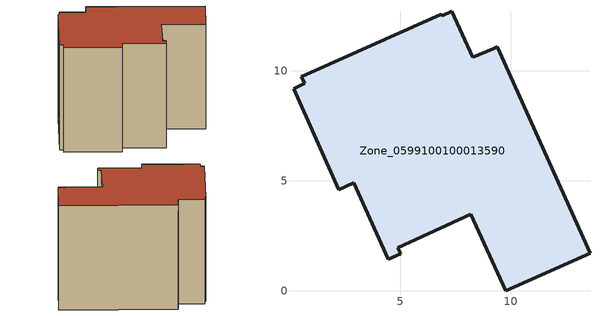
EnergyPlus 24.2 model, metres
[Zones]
Zone_0599100100013590
 floor ground (C_G): 0.5,9.72 6.84,12.56 6.89,12.48 7.33,12.7 8.28,10.6 9.22,11 9.39,11.09 13.61,1.7 9.77,0 8.18,3.47 4.88,1.96 5.01,1.69 4.44,1.43 2.88,4.9 2.2,4.59 0.14,9.18 0.64,9.42 z0
 wall outside (C_F): 9.77,0 13.61,1.7 9.39,11.09 9.22,11 8.28,10.6 7.33,12.7 6.89,12.48 6.84,12.56 0.5,9.72 0.64,9.42 0.14,9.18 2.2,4.59 2.88,4.9 4.44,1.43 5.01,1.69 4.88,1.96 8.18,3.47 9.77,0 z0:9.71
 roof outside (C_R): 2.88,4.9 4.44,1.43 5.01,1.69 4.88,1.96 8.18,3.47 9.77,0 13.61,1.7 9.39,11.09 9.22,11 8.28,10.6 7.33,12.7 6.89,12.48 6.84,12.56 0.5,9.72 0.64,9.42 0.14,9.18 2.2,4.59 z9.71
[BUILDING]
Pand.0599100100013590: North Axis=0; Terrain=City; Loads Convergence Tolerance Value=0.04; Temperature Convergence Tolerance Value=0.4; Solar Distribution=FullExterior; Maximum Number of Warmup Days=25; Minimum Number of Warmup Days=1
[Site:Location]
Rotterdam.The.Hague.AP_ZH_NLD Design_Conditions: Latitude=51.96; Longitude=4.45; Time Zone=1; Elevation=-4.5
[SITE:GROUNDTEMPERATURE:BUILDINGSURFACE]
18, 18, 18, 18, 18, 18, 18, 18, 18, 18, 18, 18
[MATERIAL] Thermal Absorptance=0.9; Solar Absorptance=0.7; Visible Absorptance=0.7
Name | Roughness | Thickness | Conductivity | Density | Specific Heat
G.TC.2015-2018 | MediumSmooth | 0.15 | 0.0428571 | 540 | 1210
F.TC.2015-2018 | Rough | 0.3 | 0.0666667 | 1920 | 840
R.TC.2015-2018 | MediumRough | 0.2 | 0.0333333 | 1500 | 1000
[CONSTRUCTION]
C_G: G.TC.2015-2018
C_F: F.TC.2015-2018
C_R: R.TC.2015-2018
[ZONE]
Zone_0599100100013590: Type=1; Multiplier=1; Ceiling Height=Autocalculate; Volume=Autocalculate; Floor Area=autocalculate; Part of Total Floor Area=Yes
[ZONEINFILTRATION:DESIGNFLOWRATE]
Infil_Zone_0599100100013590: Zone or ZoneList or Space or SpaceList=Zone_0599100100013590; Schedule=AlwaysOn; Design Flow Rate Calculation Method=Flow/Area; Flow Rate per Floor Area=0.0015; Constant Term Coefficient=1; Temperature Term Coefficient=0; Velocity Term Coefficient=0; Velocity Squared Term Coefficient=0
[HVACTEMPLATE:ZONE:IDEALLOADSAIRSYSTEM]
Zone_0599100100013590: Maximum Heating Supply Air Temperature=50; Minimum Cooling Supply Air Temperature=13; Maximum Heating Supply Air Humidity Ratio=0.0156; Minimum Cooling Supply Air Humidity Ratio=0.0077; Heating Limit=NoLimit; Cooling Limit=NoLimit; Dehumidification Control Type=ConstantSensibleHeatRatio; Cooling Sensible Heat Ratio=0.7; Dehumidification Setpoint=60; Humidification Control Type=None; Humidification Setpoint=30; Outdoor Air Method=None; Outdoor Air Flow Rate per Person=0.00944; Outdoor Air Flow Rate per Zone Floor Area=0; Outdoor Air Flow Rate per Zone=0; Demand Controlled Ventilation Type=None; Outdoor Air Economizer Type=NoEconomizer; Heat Recovery Type=None; Sensible Heat Recovery Effectiveness=0.7; Latent Heat Recovery Effectiveness=0.65
[ZONECONTROL:THERMOSTAT]
ThermostatControl_Zone_0599100100013590: Zone or ZoneList=Zone_0599100100013590; Control Type Schedule=DualSetpointControlType; Control 1=Thermostat_Zone_0599100100013590; Temperature Difference Between Cutout And Setpoint=0
[THERMOSTATSETPOINT:DUALSETPOINT]
Thermostat_Zone_0599100100013590: Heating Setpoint Temperature Schedule=HeatingSetpoint_Zone_0599100100013590; Cooling Setpoint Temperature Schedule=CoolingSetpoint_Zone_0599100100013590
[SCHEDULE:COMPACT]
HeatingSetpoint_Zone_0599100100013590: Through: 12/31, For: AllDays, Until: 24:00, 21
CoolingSetpoint_Zone_0599100100013590: Through: 12/31, For: AllDays, Until: 24:00, 24
DualSetpointControlType: Through: 12/31, For: AllDays, Until: 24:00, 4
AlwaysOn: Through: 12/31, For: AllDays, Until: 24:00, 1
